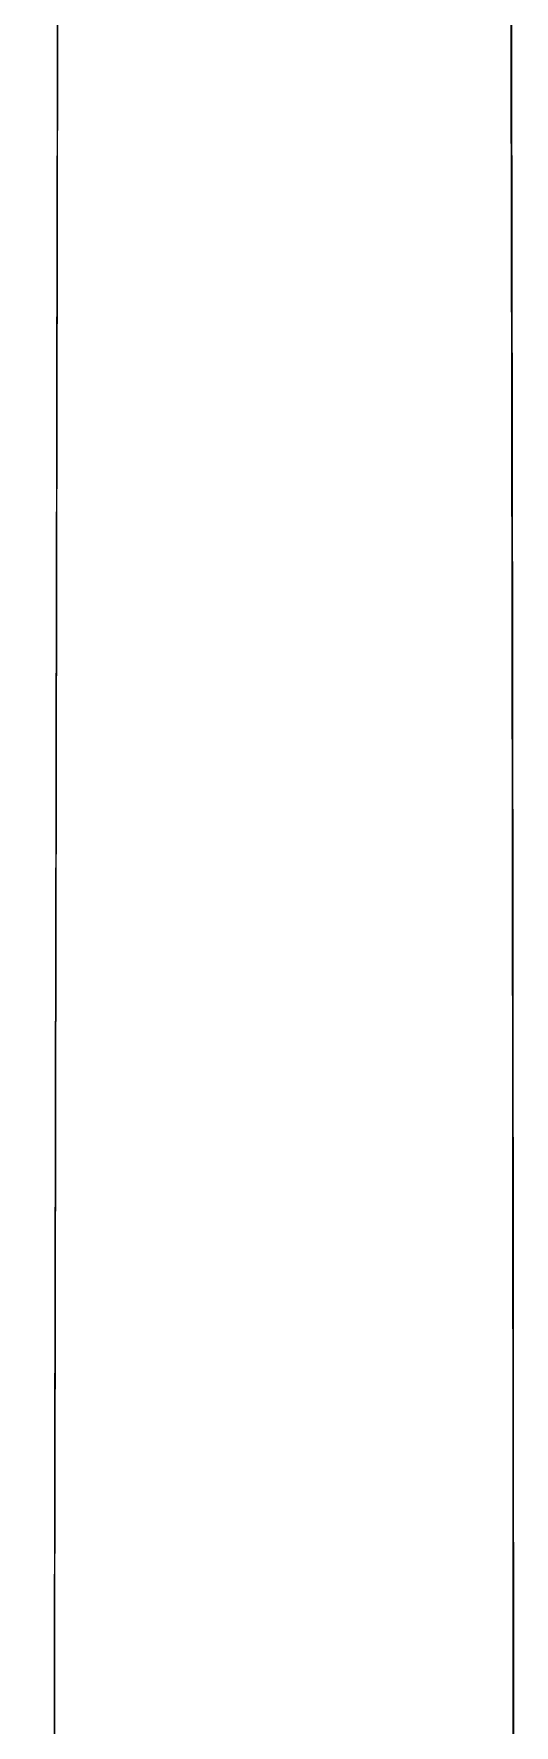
# Model space of a CAD drawing. Header units: millimetres. Extents: x 2104 to 4053, y 855 to 2233.
# Drawn here: x 2506.54 to 2508.71, y 2095.11 to 2102.75 of the extents above; entities that cross this region are included whole.
import ezdxf

# ---------------------------------------------------------------- set-up
doc = ezdxf.new("R2010")
doc.units = ezdxf.units.MM

msp = doc.modelspace()

# ---------------------------------------------------------------- linework, layer by layer
at = {"color": 7, "linetype": 'Continuous', "lineweight": 25}
for points in [[(2506.6599, 2110.0212), (2506.6598, 2109.9409), (2506.6595, 2109.7802), (2506.6563, 2108.1331), (2506.6513, 2105.4819), (2506.6443, 2101.7642), (2506.6355, 2097.062), (2506.6249, 2091.4372), (2506.6127, 2084.9744), (2506.5992, 2077.768), (2506.5844, 2069.925), (2506.5687, 2061.5575), (2506.5522, 2052.8008), (2506.5409, 2046.7586), (2506.5352, 2043.7375)], [(2506.5433, 2048.0436), (2506.5481, 2050.6298), (2506.5579, 2055.8022), (2506.5719, 2063.2603), (2506.5853, 2070.3839), (2506.5979, 2077.0724), (2506.6095, 2083.2496), (2506.62, 2088.8399), (2506.6293, 2093.7771), (2506.6373, 2098), (2506.6438, 2101.4637), (2506.6488, 2104.1054), (2506.6523, 2105.9724), (2506.6533, 2106.4889), (2506.6538, 2106.7471)]]:
    msp.add_open_spline(points, degree=3, dxfattribs=at)
for points, knots in [([(2508.6795, 2053.3328), (2508.6801, 2053.8234), (2508.6834, 2056.278), (2508.6887, 2060.6256), (2508.6948, 2066.2327), (2508.6997, 2071.6292), (2508.7038, 2077.3834), (2508.7067, 2083.3351), (2508.7076, 2089.2608), (2508.7064, 2094.5304), (2508.7028, 2099.0569), (2508.697, 2102.811), (2508.6901, 2105.4005), (2508.6828, 2107.0937), (2508.6757, 2108.1739), (2508.6678, 2108.9003), (2508.6618, 2109.0517), (2508.6588, 2109.1274)], [0, 0, 0, 0, 0.015692, 0.078515, 0.141334, 0.20415, 0.266967, 0.352016, 0.437317, 0.522367, 0.607418, 0.69272, 0.77777, 0.83263, 0.887489, 0.943742, 1, 1, 1, 1]), ([(2508.678, 2053.1414), (2508.6787, 2053.6797), (2508.6823, 2056.3731), (2508.6888, 2061.7195), (2508.6961, 2068.9356), (2508.7018, 2076.253), (2508.7048, 2082.4269), (2508.7057, 2087.5306), (2508.7053, 2091.7104), (2508.7033, 2095.9172), (2508.6992, 2099.9218), (2508.6925, 2103.461), (2508.6833, 2106.1347), (2508.6718, 2107.9287), (2508.6623, 2108.2615), (2508.6575, 2108.4279)], [0, 0, 0, 0, 0.017379, 0.086966, 0.17585, 0.265018, 0.353899, 0.419464, 0.485029, 0.550594, 0.638845, 0.727377, 0.81563, 0.907817, 1, 1, 1, 1])]:
    msp.add_open_spline(points, degree=3, knots=knots, dxfattribs=at)

doc.saveas('drawing.dxf')
